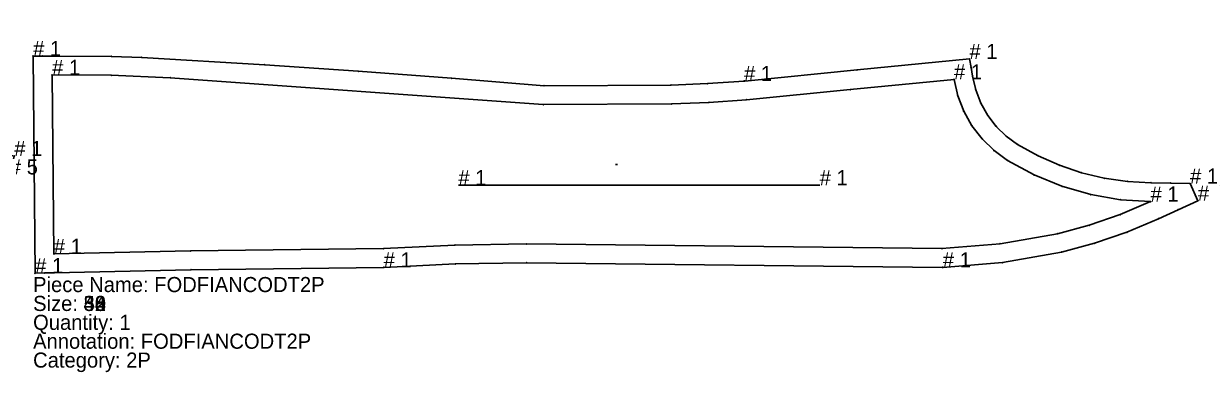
# Model space of a CAD drawing. Extents: x -10 to 11547, y -349 to 304.
# Drawn here: x 9062 to 9690, y -119 to 75 of the extents above; entities that cross this region are included whole.
import ezdxf

# ---------------------------------------------------------------- set-up
doc = ezdxf.new("R2010")
doc.units = 0

# ---------------------------------------------------------------- blocks, each defined once
blk = doc.blocks.new('FODFIANCODAV2P-S_42')
at = {"layer": '1'}
blk.add_lwpolyline([(-396.988, -48.223), (-397.142, -43.164), (-397.295, -38.104), (-399.299, 33.745), (-399.5, 58.392), (-399.504, 63.672), (-399.509, 68.952), (-307.677, 64.021), (-215.845, 59.09), (-215.8449, 59.09), (-145.297, 55.732), (-63.369, 49.389), (-28.631, 45.406), (-5.921, 42.144), (16.741, 38.529), (17.154, 38.462), (47.266, 32.831), (52.641, 31.596), (52.883, 31.536), (104.175, 19.199), (155.468, 6.862), (153.13, -2.861), (145.685, -5.41), (138.24, -7.96), (134.635, -9.175), (131.073, -10.533), (126.863, -12.314), (122.706, -14.235), (120.891, -15.288), (119.183, -16.519), (116.042, -19.325), (115.067, -20.336), (110.581, -27.886), (106.765, -35.805), (102.985, -45.58), (99.925, -55.612), (98.703, -59.951), (97.48, -64.291), (93.038, -63.522), (88.595, -62.754), (21.364, -51.381), (-21.837, -44.898), (-22.028, -44.871), (-40.436, -42.355), (-58.903, -40.23), (-73.956, -38.858), (-89.051, -37.879), (-121.002, -36.674), (-144.817, -36.598), (-263.949, -42.39), (-386.873, -47.791), (-391.93, -48.007)], close=True, dxfattribs=at)
at = {"layer": '14'}
blk.add_lwpolyline([(-387.3, -37.8), (-389.3, 33.9), (-389.5, 58.4), (-302.9, 53.75), (-216.3, 49.1), (-145.942, 45.753), (-75.7, 40.5), (-29.976, 35.497), (15.5, 28.6), (40.1, 24.1), (45.364, 23.014), (50.6, 21.8), (92.8, 11.65), (135, 1.5), (127.412, -1.226), (120, -4.4), (116.274, -6.394), (112.8, -8.8), (110.05, -11.35), (107.3, -13.9), (102.067, -22.642), (97.6, -31.8), (93.538, -42.208), (90.3, -52.9), (22.9, -41.5), (-20.6, -35), (-50.43, -31.064), (-80.4, -28.4), (-112.732, -26.86), (-145.1, -26.6), (-264.4, -32.4)], close=True, dxfattribs=at)
at = {"layer": '2'}
for p in [(-399.509, 68.952), (-399.504, 63.672), (-307.677, 64.021), (-399.5, 58.392), (-389.5, 58.4), (-215.845, 59.09), (-302.9, 53.75), (-145.297, 55.732), (-216.3, 49.1), (-63.369, 49.389), (-28.631, 45.406), (-75.7, 40.5), (17.154, 38.462), (-399.299, 33.745), (-389.3, 33.9), (47.266, 32.831), (52.883, 31.536), (15.5, 28.6), (40.1, 24.1), (50.6, 21.8), (104.175, 19.199), (92.8, 11.65), (155.468, 6.862), (135, 1.5), (120, -4.4), (145.685, -5.41), (153.13, -2.861), (110.05, -11.35), (112.8, -8.8), (131.073, -10.533), (138.24, -7.96), (107.3, -13.9), (119.183, -16.519), (122.706, -14.235), (115.067, -20.336), (-145.1, -26.6), (-80.4, -28.4), (-264.4, -32.4), (-144.817, -36.598), (-121.002, -36.674), (-20.6, -35), (97.6, -31.8), (106.765, -35.805), (-397.295, -38.104), (-397.142, -43.164), (-387.3, -37.8), (-263.949, -42.39), (-89.051, -37.879), (-58.903, -40.23), (22.9, -41.5), (-396.988, -48.223), (-391.93, -48.007), (-386.873, -47.791), (-22.028, -44.871), (21.364, -51.381), (90.3, -52.9), (99.925, -55.612), (88.595, -62.754), (98.703, -59.951), (93.038, -63.522), (97.48, -64.291)]:
    blk.add_point(p, dxfattribs=at)
at = {"layer": '3'}
for p in [(-215.8449, 59.09), (-145.942, 45.753), (-5.921, 42.144), (16.741, 38.529), (-29.976, 35.497), (52.641, 31.596), (45.364, 23.014), (127.412, -1.226), (116.274, -6.394), (126.863, -12.314), (134.635, -9.175), (120.891, -15.288), (102.067, -22.642), (116.042, -19.325), (-112.732, -26.86), (-50.43, -31.064), (110.581, -27.886), (-73.956, -38.858), (-40.436, -42.355), (93.538, -42.208), (-21.837, -44.898), (102.985, -45.58)]:
    blk.add_point(p, dxfattribs=at)
at = {"layer": '4'}
for p in [(-215.8449, 59.09, 10), (16.741, 38.529, 10), (52.641, 31.596, 10), (116.042, -19.325, 10), (-21.837, -44.898, 10)]:
    blk.add_point(p, dxfattribs=at)
at = {"layer": '5'}
blk.add_line((-122.0203, 2.3305), (-121.0203, 2.3305), dxfattribs=at)
at = {"layer": '7'}
blk.add_line((-274.919, 1.92), (-137.205, 1.92), dxfattribs=at)
at = {"layer": '1'}
for s, p in [('# 1', (-399.509, 68.952)), ('# 3', (-215.8449, 59.09)), ('# 1', (16.741, 38.529)), ('# 1', (52.641, 31.596)), ('# 1', (155.468, 6.862)), ('# 5', (153.13, -2.861)), ('# 1', (116.042, -19.325)), ('# 1', (-21.837, -44.898)), ('# 1', (-396.988, -48.223)), ('# 1', (97.48, -64.291)), ('Piece Name: FODFIANCODAV2P', (-399.5086, -74.2909)), ('Size: 42', (-399.5086, -84.2909)), ('Quantity: 1', (-399.5086, -94.2909)), ('Annotation: FODFIANCODAV2P', (-399.5086, -104.2909)), ('Category: 2P', (-399.5086, -114.2909))]:
    blk.add_text(s, height=8, dxfattribs=at).set_placement(p)
at = {"layer": '14'}
for p in [(-389.5, 58.4), (135, 1.5), (-387.3, -37.8), (90.3, -52.9)]:
    blk.add_text('# 1', height=8, dxfattribs=at).set_placement(p)
at = {"layer": '2'}
for s, p in [('# 1', (-399.509, 68.952)), ('# 1', (-389.5, 58.4)), ('# 1', (155.468, 6.862)), ('# 1', (135, 1.5)), ('# 5', (153.13, -2.861)), ('# 1', (-387.3, -37.8)), ('# 1', (-396.988, -48.223)), ('# 1', (90.3, -52.9)), ('# 1', (97.48, -64.291))]:
    blk.add_text(s, height=8, dxfattribs=at).set_placement(p)
at = {"layer": '3'}
for s, p in [('# 3', (-215.8449, 59.09)), ('# 1', (16.741, 38.529)), ('# 1', (52.641, 31.596)), ('# 1', (116.042, -19.325)), ('# 1', (-21.837, -44.898))]:
    blk.add_text(s, height=8, dxfattribs=at).set_placement(p)
at = {"layer": '4'}
for s, p in [('# 3', (-215.8449, 59.09)), ('# 1', (16.741, 38.529)), ('# 1', (52.641, 31.596)), ('# 1', (116.042, -19.325)), ('# 1', (-21.837, -44.898))]:
    blk.add_text(s, height=8, dxfattribs=at).set_placement(p)
at = {"layer": '7'}
for p in [(-274.919, 1.92), (-137.205, 1.92)]:
    blk.add_text('# 1', height=8, dxfattribs=at).set_placement(p)
blk = doc.blocks.new('FODFIANCODT2P-S_38')
at = {"layer": '1'}
blk.add_lwpolyline([(-323.4031, -57.5516), (-324.4951, 57.4674), (-319.4637, 57.4837), (-314.4324, 57.5), (-282.9375, 57.3165), (-266.9259, 56.7875), (-201.6327, 52.8513), (-152.1149, 49.4381), (-102.6168, 45.7432), (-53.5501, 41.7961), (13.7513, 42.0971), (33.1215, 42.8565), (52.4583, 44.2328), (52.815, 44.2612), (112.3963, 50.1057), (171.9776, 55.9501), (172.8069, 51.4266), (173.6361, 46.9031), (175.3143, 39.6023), (178.0041, 32.6118), (181.6532, 26.0684), (186.1878, 20.196), (191.5112, 15.0295), (197.5174, 10.672), (208.3247, 4.6476), (219.6336, -0.3715), (231.3526, -4.3445), (243.4651, -7.2058), (255.7858, -8.9631), (268.2164, -9.6023), (278.5827, -9.8268), (288.9489, -10.0512), (293.0965, -19.1505), (282.622, -23.9249), (272.1476, -28.6993), (255.4734, -35.8129), (238.3308, -41.7076), (220.8067, -46.3535), (189.5274, -51.881), (157.869, -54.4836), (157.5354, -54.4991), (-62.8728, -52.0001), (-100.638, -52.6235), (-138.3636, -54.4943), (-138.6042, -54.4964), (-240.8095, -55.6982), (-313.2492, -57.2969), (-318.3261, -57.4242)], close=True, dxfattribs=at)
at = {"layer": '14'}
blk.add_lwpolyline([(-313.5, -47.3), (-314.4, 47.5), (-283.0864, 47.3176), (-251.8, 46), (-54, 31.8), (14, 32.1), (33.8677, 32.8809), (53.7, 34.3), (108.75, 39.7), (163.8, 45.1), (165.8005, 36.493), (168.9918, 28.2548), (173.3118, 20.5463), (178.7207, 13.5587), (185.058, 7.4033), (192.2, 2.2), (206.2149, -5.4505), (220.9829, -11.5185), (236.3267, -15.9314), (252.062, -18.6361), (268, -19.6), (251.9568, -26.4515), (235.462, -32.1278), (218.6, -36.6), (188.1839, -41.9749), (157.4, -44.5), (-62.9, -42), (-100.8206, -42.6251), (-138.7, -44.5), (-241, -45.7)], close=True, dxfattribs=at)
at = {"layer": '2'}
for p in [(-324.4951, 57.4674), (-319.4637, 57.4837), (-314.4324, 57.5), (-282.9375, 57.3165), (-266.9259, 56.7875), (-201.6327, 52.8513), (171.9776, 55.9501), (172.8069, 51.4266), (-314.4, 47.5), (-251.8, 46), (-152.1149, 49.4381), (-102.6168, 45.7432), (52.815, 44.2612), (112.3963, 50.1057), (163.8, 45.1), (173.6361, 46.9031), (-53.5501, 41.7961), (13.7513, 42.0971), (108.75, 39.7), (-54, 31.8), (14, 32.1), (53.7, 34.3), (181.6532, 26.0684), (197.5174, 10.672), (192.2, 2.2), (231.3526, -4.3445), (268.2164, -9.6023), (278.5827, -9.8268), (288.9489, -10.0512), (268, -19.6), (282.622, -23.9249), (293.0965, -19.1505), (272.1476, -28.6993), (218.6, -36.6), (-62.9, -42), (-313.5, -47.3), (-241, -45.7), (-138.7, -44.5), (157.4, -44.5), (220.8067, -46.3535), (-240.8095, -55.6982), (-138.3636, -54.4943), (-62.8728, -52.0001), (157.5354, -54.4991), (-323.4031, -57.5516), (-318.3261, -57.4242), (-313.2492, -57.2969)]:
    blk.add_point(p, dxfattribs=at)
at = {"layer": '3'}
for p in [(-283.0864, 47.3176), (52.4583, 44.2328), (33.1215, 42.8565), (175.3143, 39.6023), (33.8677, 32.8809), (165.8005, 36.493), (178.0041, 32.6118), (168.9918, 28.2548), (173.3118, 20.5463), (186.1878, 20.196), (178.7207, 13.5587), (191.5112, 15.0295), (185.058, 7.4033), (208.3247, 4.6476), (206.2149, -5.4505), (219.6336, -0.3715), (220.9829, -11.5185), (243.4651, -7.2058), (255.7858, -8.9631), (236.3267, -15.9314), (252.062, -18.6361), (251.9568, -26.4515), (235.462, -32.1278), (255.4734, -35.8129), (-100.8206, -42.6251), (188.1839, -41.9749), (238.3308, -41.7076), (-138.6042, -54.4964), (-100.638, -52.6235), (157.869, -54.4836), (189.5274, -51.881)]:
    blk.add_point(p, dxfattribs=at)
at = {"layer": '4'}
for p in [(52.4583, 44.2328, 10), (-138.6042, -54.4964, 10), (157.869, -54.4836, 10)]:
    blk.add_point(p, dxfattribs=at)
at = {"layer": '5'}
blk.add_line((-15.6993, -0.0005), (-14.6993, -0.0005), dxfattribs=at)
at = {"layer": '7'}
blk.add_line((-99.0069, -10.9265), (92.5778, -10.9265), dxfattribs=at)
at = {"layer": '1'}
for s, p in [('Piece Name: FODFIANCODT2P', (-324.4951, -67.5516)), ('Size: 38', (-324.4951, -77.5516))]:
    blk.add_text(s, height=8, dxfattribs=at).set_placement(p)
blk = doc.blocks.new('FODFIANCODT2P-S_40')
at = {"layer": '1'}
blk.add_lwpolyline([(-323.4031, -57.5516), (-324.4951, 57.4674), (-319.4637, 57.4837), (-314.4324, 57.5), (-282.9375, 57.3165), (-266.9259, 56.7875), (-201.6327, 52.8513), (-152.1149, 49.4381), (-102.6168, 45.7432), (-53.5501, 41.7961), (13.7513, 42.0971), (33.1215, 42.8565), (52.4583, 44.2328), (52.815, 44.2612), (112.3963, 50.1057), (171.9776, 55.9501), (172.8069, 51.4266), (173.6361, 46.9031), (175.3143, 39.6023), (178.0041, 32.6118), (181.6532, 26.0684), (186.1878, 20.196), (191.5112, 15.0295), (197.5174, 10.672), (208.3247, 4.6476), (219.6336, -0.3715), (231.3526, -4.3445), (243.4651, -7.2058), (255.7858, -8.9631), (268.2164, -9.6023), (278.5827, -9.8268), (288.9489, -10.0512), (293.0965, -19.1505), (282.622, -23.9249), (272.1476, -28.6993), (255.4734, -35.8129), (238.3308, -41.7076), (220.8067, -46.3535), (189.5274, -51.881), (157.869, -54.4836), (157.5354, -54.4991), (-62.8728, -52.0001), (-100.638, -52.6235), (-138.3636, -54.4943), (-138.6042, -54.4964), (-240.8095, -55.6982), (-313.2492, -57.2969), (-318.3261, -57.4242)], close=True, dxfattribs=at)
at = {"layer": '14'}
blk.add_lwpolyline([(-313.5, -47.3), (-314.4, 47.5), (-283.0864, 47.3176), (-251.8, 46), (-54, 31.8), (14, 32.1), (33.8677, 32.8809), (53.7, 34.3), (108.75, 39.7), (163.8, 45.1), (165.8005, 36.493), (168.9918, 28.2548), (173.3118, 20.5463), (178.7207, 13.5587), (185.058, 7.4033), (192.2, 2.2), (206.2149, -5.4505), (220.9829, -11.5185), (236.3267, -15.9314), (252.062, -18.6361), (268, -19.6), (251.9568, -26.4515), (235.462, -32.1278), (218.6, -36.6), (188.1839, -41.9749), (157.4, -44.5), (-62.9, -42), (-100.8206, -42.6251), (-138.7, -44.5), (-241, -45.7)], close=True, dxfattribs=at)
at = {"layer": '2'}
for p in [(-324.4951, 57.4674), (-319.4637, 57.4837), (-314.4324, 57.5), (-282.9375, 57.3165), (-266.9259, 56.7875), (-201.6327, 52.8513), (171.9776, 55.9501), (172.8069, 51.4266), (-314.4, 47.5), (-251.8, 46), (-152.1149, 49.4381), (-102.6168, 45.7432), (52.815, 44.2612), (112.3963, 50.1057), (163.8, 45.1), (173.6361, 46.9031), (-53.5501, 41.7961), (13.7513, 42.0971), (108.75, 39.7), (-54, 31.8), (14, 32.1), (53.7, 34.3), (181.6532, 26.0684), (197.5174, 10.672), (192.2, 2.2), (231.3526, -4.3445), (268.2164, -9.6023), (278.5827, -9.8268), (288.9489, -10.0512), (268, -19.6), (282.622, -23.9249), (293.0965, -19.1505), (272.1476, -28.6993), (218.6, -36.6), (-62.9, -42), (-313.5, -47.3), (-241, -45.7), (-138.7, -44.5), (157.4, -44.5), (220.8067, -46.3535), (-240.8095, -55.6982), (-138.3636, -54.4943), (-62.8728, -52.0001), (157.5354, -54.4991), (-323.4031, -57.5516), (-318.3261, -57.4242), (-313.2492, -57.2969)]:
    blk.add_point(p, dxfattribs=at)
at = {"layer": '3'}
for p in [(-283.0864, 47.3176), (52.4583, 44.2328), (33.1215, 42.8565), (175.3143, 39.6023), (33.8677, 32.8809), (165.8005, 36.493), (178.0041, 32.6118), (168.9918, 28.2548), (173.3118, 20.5463), (186.1878, 20.196), (178.7207, 13.5587), (191.5112, 15.0295), (185.058, 7.4033), (208.3247, 4.6476), (206.2149, -5.4505), (219.6336, -0.3715), (220.9829, -11.5185), (243.4651, -7.2058), (255.7858, -8.9631), (236.3267, -15.9314), (252.062, -18.6361), (251.9568, -26.4515), (235.462, -32.1278), (255.4734, -35.8129), (-100.8206, -42.6251), (188.1839, -41.9749), (238.3308, -41.7076), (-138.6042, -54.4964), (-100.638, -52.6235), (157.869, -54.4836), (189.5274, -51.881)]:
    blk.add_point(p, dxfattribs=at)
at = {"layer": '4'}
for p in [(52.4583, 44.2328, 10), (-138.6042, -54.4964, 10), (157.869, -54.4836, 10)]:
    blk.add_point(p, dxfattribs=at)
at = {"layer": '5'}
blk.add_line((-15.6993, -0.0005), (-14.6993, -0.0005), dxfattribs=at)
at = {"layer": '7'}
blk.add_line((-99.0069, -10.9265), (92.5778, -10.9265), dxfattribs=at)
at = {"layer": '1'}
for s, p in [('Piece Name: FODFIANCODT2P', (-324.4951, -67.5516)), ('Size: 40', (-324.4951, -77.5516))]:
    blk.add_text(s, height=8, dxfattribs=at).set_placement(p)
blk = doc.blocks.new('FODFIANCODT2P-S_42')
at = {"layer": '1'}
blk.add_lwpolyline([(-323.403, -57.552), (-324.495, 57.467), (-319.464, 57.484), (-314.432, 57.5), (-282.938, 57.316), (-266.926, 56.788), (-201.633, 52.851), (-152.115, 49.438), (-102.617, 45.743), (-53.55, 41.796), (13.751, 42.097), (33.122, 42.856), (52.458, 44.233), (52.815, 44.261), (112.396, 50.106), (171.978, 55.95), (172.807, 51.427), (173.636, 46.903), (175.314, 39.602), (178.004, 32.612), (181.653, 26.068), (186.188, 20.196), (191.511, 15.03), (197.517, 10.672), (208.325, 4.648), (219.634, -0.372), (231.353, -4.344), (243.465, -7.206), (255.786, -8.963), (268.216, -9.602), (278.583, -9.827), (288.949, -10.051), (293.096, -19.151), (282.622, -23.925), (272.148, -28.699), (255.473, -35.813), (238.331, -41.708), (220.807, -46.353), (189.527, -51.881), (157.869, -54.484), (157.535, -54.499), (-62.873, -52), (-100.638, -52.624), (-138.364, -54.494), (-138.604, -54.496), (-240.81, -55.698), (-313.249, -57.297), (-318.326, -57.424)], close=True, dxfattribs=at)
at = {"layer": '14'}
blk.add_lwpolyline([(-313.5, -47.3), (-314.4, 47.5), (-283.086, 47.318), (-251.8, 46), (-54, 31.8), (14, 32.1), (33.868, 32.881), (53.7, 34.3), (108.75, 39.7), (163.8, 45.1), (165.8, 36.493), (168.992, 28.255), (173.312, 20.546), (178.721, 13.559), (185.058, 7.403), (192.2, 2.2), (206.215, -5.451), (220.983, -11.519), (236.327, -15.931), (252.062, -18.636), (268, -19.6), (251.957, -26.451), (235.462, -32.128), (218.6, -36.6), (188.184, -41.975), (157.4, -44.5), (-62.9, -42), (-100.821, -42.625), (-138.7, -44.5), (-241, -45.7)], close=True, dxfattribs=at)
at = {"layer": '2'}
for p in [(-324.495, 57.467), (-319.464, 57.484), (-314.432, 57.5), (-282.938, 57.316), (-266.926, 56.788), (-201.633, 52.851), (171.978, 55.95), (172.807, 51.427), (-314.4, 47.5), (-251.8, 46), (-152.115, 49.438), (-102.617, 45.743), (52.815, 44.261), (112.396, 50.106), (163.8, 45.1), (173.636, 46.903), (-53.55, 41.796), (13.751, 42.097), (108.75, 39.7), (-54, 31.8), (14, 32.1), (53.7, 34.3), (181.653, 26.068), (197.517, 10.672), (192.2, 2.2), (231.353, -4.344), (268.216, -9.602), (278.583, -9.827), (288.949, -10.051), (268, -19.6), (282.622, -23.925), (293.096, -19.151), (272.148, -28.699), (218.6, -36.6), (-62.9, -42), (-313.5, -47.3), (-241, -45.7), (-138.7, -44.5), (157.4, -44.5), (220.807, -46.353), (-240.81, -55.698), (-138.364, -54.494), (-62.873, -52), (157.535, -54.499), (-323.403, -57.552), (-318.326, -57.424), (-313.249, -57.297)]:
    blk.add_point(p, dxfattribs=at)
at = {"layer": '3'}
for p in [(-283.086, 47.318), (52.458, 44.233), (33.122, 42.856), (175.314, 39.602), (33.868, 32.881), (165.8, 36.493), (178.004, 32.612), (168.992, 28.255), (173.312, 20.546), (186.188, 20.196), (178.721, 13.559), (191.511, 15.03), (185.058, 7.403), (208.325, 4.648), (206.215, -5.451), (219.634, -0.372), (220.983, -11.519), (243.465, -7.206), (255.786, -8.963), (236.327, -15.931), (252.062, -18.636), (251.957, -26.451), (235.462, -32.128), (255.473, -35.813), (-100.821, -42.625), (188.184, -41.975), (238.331, -41.708), (-138.604, -54.496), (-100.638, -52.624), (157.869, -54.484), (189.527, -51.881)]:
    blk.add_point(p, dxfattribs=at)
at = {"layer": '4'}
for p in [(52.458, 44.233, 10), (-138.604, -54.496, 10), (157.869, -54.484, 10)]:
    blk.add_point(p, dxfattribs=at)
at = {"layer": '5'}
blk.add_line((-15.6993, -0.0005), (-14.6993, -0.0005), dxfattribs=at)
at = {"layer": '7'}
blk.add_line((-99.007, -10.927), (92.578, -10.927), dxfattribs=at)
at = {"layer": '1'}
for s, p in [('# 1', (-324.495, 57.467)), ('# 1', (171.978, 55.95)), ('# 1', (52.458, 44.233)), ('# 1', (288.949, -10.051)), ('# 1', (293.096, -19.151)), ('# 1', (-323.403, -57.552)), ('# 1', (-138.604, -54.496)), ('# 1', (157.869, -54.484)), ('Piece Name: FODFIANCODT2P', (-324.4951, -67.5516)), ('Size: 42', (-324.4951, -77.5516)), ('Quantity: 1', (-324.4951, -87.5516)), ('Annotation: FODFIANCODT2P', (-324.4951, -97.5516)), ('Category: 2P', (-324.4951, -107.5516))]:
    blk.add_text(s, height=8, dxfattribs=at).set_placement(p)
at = {"layer": '14'}
for p in [(-314.4, 47.5), (163.8, 45.1), (268, -19.6), (-313.5, -47.3)]:
    blk.add_text('# 1', height=8, dxfattribs=at).set_placement(p)
at = {"layer": '2'}
for p in [(-324.495, 57.467), (171.978, 55.95), (-314.4, 47.5), (163.8, 45.1), (288.949, -10.051), (268, -19.6), (293.096, -19.151), (-313.5, -47.3), (-323.403, -57.552)]:
    blk.add_text('# 1', height=8, dxfattribs=at).set_placement(p)
at = {"layer": '3'}
for p in [(52.458, 44.233), (-138.604, -54.496), (157.869, -54.484)]:
    blk.add_text('# 1', height=8, dxfattribs=at).set_placement(p)
at = {"layer": '4'}
for p in [(52.458, 44.233), (-138.604, -54.496), (157.869, -54.484)]:
    blk.add_text('# 1', height=8, dxfattribs=at).set_placement(p)
at = {"layer": '7'}
for p in [(-99.007, -10.927), (92.578, -10.927)]:
    blk.add_text('# 1', height=8, dxfattribs=at).set_placement(p)
blk = doc.blocks.new('FODFIANCODT2P-S_44')
at = {"layer": '1'}
blk.add_lwpolyline([(-323.4031, -57.5516), (-324.4951, 57.4674), (-319.4637, 57.4837), (-314.4324, 57.5), (-282.9375, 57.3165), (-266.9259, 56.7875), (-201.6327, 52.8513), (-152.1149, 49.4381), (-102.6168, 45.7432), (-53.5501, 41.7961), (13.7513, 42.0971), (33.1215, 42.8565), (52.4583, 44.2328), (52.815, 44.2612), (112.3963, 50.1057), (171.9776, 55.9501), (172.8069, 51.4266), (173.6361, 46.9031), (175.3143, 39.6023), (178.0041, 32.6118), (181.6532, 26.0684), (186.1878, 20.196), (191.5112, 15.0295), (197.5174, 10.672), (208.3247, 4.6476), (219.6336, -0.3715), (231.3526, -4.3445), (243.4651, -7.2058), (255.7858, -8.9631), (268.2164, -9.6023), (278.5827, -9.8268), (288.9489, -10.0512), (293.0965, -19.1505), (282.622, -23.9249), (272.1476, -28.6993), (255.4734, -35.8129), (238.3308, -41.7076), (220.8067, -46.3535), (189.5274, -51.881), (157.869, -54.4836), (157.5354, -54.4991), (-62.8728, -52.0001), (-100.638, -52.6235), (-138.3636, -54.4943), (-138.6042, -54.4964), (-240.8095, -55.6982), (-313.2492, -57.2969), (-318.3261, -57.4242)], close=True, dxfattribs=at)
at = {"layer": '14'}
blk.add_lwpolyline([(-313.5, -47.3), (-314.4, 47.5), (-283.0864, 47.3176), (-251.8, 46), (-54, 31.8), (14, 32.1), (33.8677, 32.8809), (53.7, 34.3), (108.75, 39.7), (163.8, 45.1), (165.8005, 36.493), (168.9918, 28.2548), (173.3118, 20.5463), (178.7207, 13.5587), (185.058, 7.4033), (192.2, 2.2), (206.2149, -5.4505), (220.9829, -11.5185), (236.3267, -15.9314), (252.062, -18.6361), (268, -19.6), (251.9568, -26.4515), (235.462, -32.1278), (218.6, -36.6), (188.1839, -41.9749), (157.4, -44.5), (-62.9, -42), (-100.8206, -42.6251), (-138.7, -44.5), (-241, -45.7)], close=True, dxfattribs=at)
at = {"layer": '2'}
for p in [(-324.4951, 57.4674), (-319.4637, 57.4837), (-314.4324, 57.5), (-282.9375, 57.3165), (-266.9259, 56.7875), (-201.6327, 52.8513), (171.9776, 55.9501), (172.8069, 51.4266), (-314.4, 47.5), (-251.8, 46), (-152.1149, 49.4381), (-102.6168, 45.7432), (52.815, 44.2612), (112.3963, 50.1057), (163.8, 45.1), (173.6361, 46.9031), (-53.5501, 41.7961), (13.7513, 42.0971), (108.75, 39.7), (-54, 31.8), (14, 32.1), (53.7, 34.3), (181.6532, 26.0684), (197.5174, 10.672), (192.2, 2.2), (231.3526, -4.3445), (268.2164, -9.6023), (278.5827, -9.8268), (288.9489, -10.0512), (268, -19.6), (282.622, -23.9249), (293.0965, -19.1505), (272.1476, -28.6993), (218.6, -36.6), (-62.9, -42), (-313.5, -47.3), (-241, -45.7), (-138.7, -44.5), (157.4, -44.5), (220.8067, -46.3535), (-240.8095, -55.6982), (-138.3636, -54.4943), (-62.8728, -52.0001), (157.5354, -54.4991), (-323.4031, -57.5516), (-318.3261, -57.4242), (-313.2492, -57.2969)]:
    blk.add_point(p, dxfattribs=at)
at = {"layer": '3'}
for p in [(-283.0864, 47.3176), (52.4583, 44.2328), (33.1215, 42.8565), (175.3143, 39.6023), (33.8677, 32.8809), (165.8005, 36.493), (178.0041, 32.6118), (168.9918, 28.2548), (173.3118, 20.5463), (186.1878, 20.196), (178.7207, 13.5587), (191.5112, 15.0295), (185.058, 7.4033), (208.3247, 4.6476), (206.2149, -5.4505), (219.6336, -0.3715), (220.9829, -11.5185), (243.4651, -7.2058), (255.7858, -8.9631), (236.3267, -15.9314), (252.062, -18.6361), (251.9568, -26.4515), (235.462, -32.1278), (255.4734, -35.8129), (-100.8206, -42.6251), (188.1839, -41.9749), (238.3308, -41.7076), (-138.6042, -54.4964), (-100.638, -52.6235), (157.869, -54.4836), (189.5274, -51.881)]:
    blk.add_point(p, dxfattribs=at)
at = {"layer": '4'}
for p in [(52.4583, 44.2328, 10), (-138.6042, -54.4964, 10), (157.869, -54.4836, 10)]:
    blk.add_point(p, dxfattribs=at)
at = {"layer": '5'}
blk.add_line((-15.6993, -0.0005), (-14.6993, -0.0005), dxfattribs=at)
at = {"layer": '7'}
blk.add_line((-99.0069, -10.9265), (92.5778, -10.9265), dxfattribs=at)
at = {"layer": '1'}
for s, p in [('Piece Name: FODFIANCODT2P', (-324.4951, -67.5516)), ('Size: 44', (-324.4951, -77.5516))]:
    blk.add_text(s, height=8, dxfattribs=at).set_placement(p)
blk = doc.blocks.new('FODFIANCODT2P-S_46')
at = {"layer": '1'}
blk.add_lwpolyline([(-323.4031, -57.5516), (-324.4951, 57.4674), (-319.4637, 57.4837), (-314.4324, 57.5), (-282.9375, 57.3165), (-266.9259, 56.7875), (-201.6327, 52.8513), (-152.1149, 49.4381), (-102.6168, 45.7432), (-53.5501, 41.7961), (13.7513, 42.0971), (33.1215, 42.8565), (52.4583, 44.2328), (52.815, 44.2612), (112.3963, 50.1057), (171.9776, 55.9501), (172.8069, 51.4266), (173.6361, 46.9031), (175.3143, 39.6023), (178.0041, 32.6118), (181.6532, 26.0684), (186.1878, 20.196), (191.5112, 15.0295), (197.5174, 10.672), (208.3247, 4.6476), (219.6336, -0.3715), (231.3526, -4.3445), (243.4651, -7.2058), (255.7858, -8.9631), (268.2164, -9.6023), (278.5827, -9.8268), (288.9489, -10.0512), (293.0965, -19.1505), (282.622, -23.9249), (272.1476, -28.6993), (255.4734, -35.8129), (238.3308, -41.7076), (220.8067, -46.3535), (189.5274, -51.881), (157.869, -54.4836), (157.5354, -54.4991), (-62.8728, -52.0001), (-100.638, -52.6235), (-138.3636, -54.4943), (-138.6042, -54.4964), (-240.8095, -55.6982), (-313.2492, -57.2969), (-318.3261, -57.4242)], close=True, dxfattribs=at)
at = {"layer": '14'}
blk.add_lwpolyline([(-313.5, -47.3), (-314.4, 47.5), (-283.0864, 47.3176), (-251.8, 46), (-54, 31.8), (14, 32.1), (33.8677, 32.8809), (53.7, 34.3), (108.75, 39.7), (163.8, 45.1), (165.8005, 36.493), (168.9918, 28.2548), (173.3118, 20.5463), (178.7207, 13.5587), (185.058, 7.4033), (192.2, 2.2), (206.2149, -5.4505), (220.9829, -11.5185), (236.3267, -15.9314), (252.062, -18.6361), (268, -19.6), (251.9568, -26.4515), (235.462, -32.1278), (218.6, -36.6), (188.1839, -41.9749), (157.4, -44.5), (-62.9, -42), (-100.8206, -42.6251), (-138.7, -44.5), (-241, -45.7)], close=True, dxfattribs=at)
at = {"layer": '2'}
for p in [(-324.4951, 57.4674), (-319.4637, 57.4837), (-314.4324, 57.5), (-282.9375, 57.3165), (-266.9259, 56.7875), (-201.6327, 52.8513), (171.9776, 55.9501), (172.8069, 51.4266), (-314.4, 47.5), (-251.8, 46), (-152.1149, 49.4381), (-102.6168, 45.7432), (52.815, 44.2612), (112.3963, 50.1057), (163.8, 45.1), (173.6361, 46.9031), (-53.5501, 41.7961), (13.7513, 42.0971), (108.75, 39.7), (-54, 31.8), (14, 32.1), (53.7, 34.3), (181.6532, 26.0684), (197.5174, 10.672), (192.2, 2.2), (231.3526, -4.3445), (268.2164, -9.6023), (278.5827, -9.8268), (288.9489, -10.0512), (268, -19.6), (282.622, -23.9249), (293.0965, -19.1505), (272.1476, -28.6993), (218.6, -36.6), (-62.9, -42), (-313.5, -47.3), (-241, -45.7), (-138.7, -44.5), (157.4, -44.5), (220.8067, -46.3535), (-240.8095, -55.6982), (-138.3636, -54.4943), (-62.8728, -52.0001), (157.5354, -54.4991), (-323.4031, -57.5516), (-318.3261, -57.4242), (-313.2492, -57.2969)]:
    blk.add_point(p, dxfattribs=at)
at = {"layer": '3'}
for p in [(-283.0864, 47.3176), (52.4583, 44.2328), (33.1215, 42.8565), (175.3143, 39.6023), (33.8677, 32.8809), (165.8005, 36.493), (178.0041, 32.6118), (168.9918, 28.2548), (173.3118, 20.5463), (186.1878, 20.196), (178.7207, 13.5587), (191.5112, 15.0295), (185.058, 7.4033), (208.3247, 4.6476), (206.2149, -5.4505), (219.6336, -0.3715), (220.9829, -11.5185), (243.4651, -7.2058), (255.7858, -8.9631), (236.3267, -15.9314), (252.062, -18.6361), (251.9568, -26.4515), (235.462, -32.1278), (255.4734, -35.8129), (-100.8206, -42.6251), (188.1839, -41.9749), (238.3308, -41.7076), (-138.6042, -54.4964), (-100.638, -52.6235), (157.869, -54.4836), (189.5274, -51.881)]:
    blk.add_point(p, dxfattribs=at)
at = {"layer": '4'}
for p in [(52.4583, 44.2328, 10), (-138.6042, -54.4964, 10), (157.869, -54.4836, 10)]:
    blk.add_point(p, dxfattribs=at)
at = {"layer": '5'}
blk.add_line((-15.6993, -0.0005), (-14.6993, -0.0005), dxfattribs=at)
at = {"layer": '7'}
blk.add_line((-99.0069, -10.9265), (92.5778, -10.9265), dxfattribs=at)
at = {"layer": '1'}
for s, p in [('Piece Name: FODFIANCODT2P', (-324.4951, -67.5516)), ('Size: 46', (-324.4951, -77.5516))]:
    blk.add_text(s, height=8, dxfattribs=at).set_placement(p)
blk = doc.blocks.new('FODFIANCODT2P-S_48')
at = {"layer": '1'}
blk.add_lwpolyline([(-323.4031, -57.5516), (-324.4951, 57.4674), (-319.4637, 57.4837), (-314.4324, 57.5), (-282.9375, 57.3165), (-266.9259, 56.7875), (-201.6327, 52.8513), (-152.1149, 49.4381), (-102.6168, 45.7432), (-53.5501, 41.7961), (13.7513, 42.0971), (33.1215, 42.8565), (52.4583, 44.2328), (52.815, 44.2612), (112.3963, 50.1057), (171.9776, 55.9501), (172.8069, 51.4266), (173.6361, 46.9031), (175.3143, 39.6023), (178.0041, 32.6118), (181.6532, 26.0684), (186.1878, 20.196), (191.5112, 15.0295), (197.5174, 10.672), (208.3247, 4.6476), (219.6336, -0.3715), (231.3526, -4.3445), (243.4651, -7.2058), (255.7858, -8.9631), (268.2164, -9.6023), (278.5827, -9.8268), (288.9489, -10.0512), (293.0965, -19.1505), (282.622, -23.9249), (272.1476, -28.6993), (255.4734, -35.8129), (238.3308, -41.7076), (220.8067, -46.3535), (189.5274, -51.881), (157.869, -54.4836), (157.5354, -54.4991), (-62.8728, -52.0001), (-100.638, -52.6235), (-138.3636, -54.4943), (-138.6042, -54.4964), (-240.8095, -55.6982), (-313.2492, -57.2969), (-318.3261, -57.4242)], close=True, dxfattribs=at)
at = {"layer": '14'}
blk.add_lwpolyline([(-313.5, -47.3), (-314.4, 47.5), (-283.0864, 47.3176), (-251.8, 46), (-54, 31.8), (14, 32.1), (33.8677, 32.8809), (53.7, 34.3), (108.75, 39.7), (163.8, 45.1), (165.8005, 36.493), (168.9918, 28.2548), (173.3118, 20.5463), (178.7207, 13.5587), (185.058, 7.4033), (192.2, 2.2), (206.2149, -5.4505), (220.9829, -11.5185), (236.3267, -15.9314), (252.062, -18.6361), (268, -19.6), (251.9568, -26.4515), (235.462, -32.1278), (218.6, -36.6), (188.1839, -41.9749), (157.4, -44.5), (-62.9, -42), (-100.8206, -42.6251), (-138.7, -44.5), (-241, -45.7)], close=True, dxfattribs=at)
at = {"layer": '2'}
for p in [(-324.4951, 57.4674), (-319.4637, 57.4837), (-314.4324, 57.5), (-282.9375, 57.3165), (-266.9259, 56.7875), (-201.6327, 52.8513), (171.9776, 55.9501), (172.8069, 51.4266), (-314.4, 47.5), (-251.8, 46), (-152.1149, 49.4381), (-102.6168, 45.7432), (52.815, 44.2612), (112.3963, 50.1057), (163.8, 45.1), (173.6361, 46.9031), (-53.5501, 41.7961), (13.7513, 42.0971), (108.75, 39.7), (-54, 31.8), (14, 32.1), (53.7, 34.3), (181.6532, 26.0684), (197.5174, 10.672), (192.2, 2.2), (231.3526, -4.3445), (268.2164, -9.6023), (278.5827, -9.8268), (288.9489, -10.0512), (268, -19.6), (282.622, -23.9249), (293.0965, -19.1505), (272.1476, -28.6993), (218.6, -36.6), (-62.9, -42), (-313.5, -47.3), (-241, -45.7), (-138.7, -44.5), (157.4, -44.5), (220.8067, -46.3535), (-240.8095, -55.6982), (-138.3636, -54.4943), (-62.8728, -52.0001), (157.5354, -54.4991), (-323.4031, -57.5516), (-318.3261, -57.4242), (-313.2492, -57.2969)]:
    blk.add_point(p, dxfattribs=at)
at = {"layer": '3'}
for p in [(-283.0864, 47.3176), (52.4583, 44.2328), (33.1215, 42.8565), (175.3143, 39.6023), (33.8677, 32.8809), (165.8005, 36.493), (178.0041, 32.6118), (168.9918, 28.2548), (173.3118, 20.5463), (186.1878, 20.196), (178.7207, 13.5587), (191.5112, 15.0295), (185.058, 7.4033), (208.3247, 4.6476), (206.2149, -5.4505), (219.6336, -0.3715), (220.9829, -11.5185), (243.4651, -7.2058), (255.7858, -8.9631), (236.3267, -15.9314), (252.062, -18.6361), (251.9568, -26.4515), (235.462, -32.1278), (255.4734, -35.8129), (-100.8206, -42.6251), (188.1839, -41.9749), (238.3308, -41.7076), (-138.6042, -54.4964), (-100.638, -52.6235), (157.869, -54.4836), (189.5274, -51.881)]:
    blk.add_point(p, dxfattribs=at)
at = {"layer": '4'}
for p in [(52.4583, 44.2328, 10), (-138.6042, -54.4964, 10), (157.869, -54.4836, 10)]:
    blk.add_point(p, dxfattribs=at)
at = {"layer": '5'}
blk.add_line((-15.6993, -0.0005), (-14.6993, -0.0005), dxfattribs=at)
at = {"layer": '7'}
blk.add_line((-99.0069, -10.9265), (92.5778, -10.9265), dxfattribs=at)
at = {"layer": '1'}
for s, p in [('Piece Name: FODFIANCODT2P', (-324.4951, -67.5516)), ('Size: 48', (-324.4951, -77.5516))]:
    blk.add_text(s, height=8, dxfattribs=at).set_placement(p)
blk = doc.blocks.new('FODFIANCODT2P-S_50')
at = {"layer": '1'}
blk.add_lwpolyline([(-323.4031, -57.5516), (-324.4951, 57.4674), (-319.4637, 57.4837), (-314.4324, 57.5), (-282.9375, 57.3165), (-266.9259, 56.7875), (-201.6327, 52.8513), (-152.1149, 49.4381), (-102.6168, 45.7432), (-53.5501, 41.7961), (13.7513, 42.0971), (33.1215, 42.8565), (52.4583, 44.2328), (52.815, 44.2612), (112.3963, 50.1057), (171.9776, 55.9501), (172.8069, 51.4266), (173.6361, 46.9031), (175.3143, 39.6023), (178.0041, 32.6118), (181.6532, 26.0684), (186.1878, 20.196), (191.5112, 15.0295), (197.5174, 10.672), (208.3247, 4.6476), (219.6336, -0.3715), (231.3526, -4.3445), (243.4651, -7.2058), (255.7858, -8.9631), (268.2164, -9.6023), (278.5827, -9.8268), (288.9489, -10.0512), (293.0965, -19.1505), (282.622, -23.9249), (272.1476, -28.6993), (255.4734, -35.8129), (238.3308, -41.7076), (220.8067, -46.3535), (189.5274, -51.881), (157.869, -54.4836), (157.5354, -54.4991), (-62.8728, -52.0001), (-100.638, -52.6235), (-138.3636, -54.4943), (-138.6042, -54.4964), (-240.8095, -55.6982), (-313.2492, -57.2969), (-318.3261, -57.4242)], close=True, dxfattribs=at)
at = {"layer": '14'}
blk.add_lwpolyline([(-313.5, -47.3), (-314.4, 47.5), (-283.0864, 47.3176), (-251.8, 46), (-54, 31.8), (14, 32.1), (33.8677, 32.8809), (53.7, 34.3), (108.75, 39.7), (163.8, 45.1), (165.8005, 36.493), (168.9918, 28.2548), (173.3118, 20.5463), (178.7207, 13.5587), (185.058, 7.4033), (192.2, 2.2), (206.2149, -5.4505), (220.9829, -11.5185), (236.3267, -15.9314), (252.062, -18.6361), (268, -19.6), (251.9568, -26.4515), (235.462, -32.1278), (218.6, -36.6), (188.1839, -41.9749), (157.4, -44.5), (-62.9, -42), (-100.8206, -42.6251), (-138.7, -44.5), (-241, -45.7)], close=True, dxfattribs=at)
at = {"layer": '2'}
for p in [(-324.4951, 57.4674), (-319.4637, 57.4837), (-314.4324, 57.5), (-282.9375, 57.3165), (-266.9259, 56.7875), (-201.6327, 52.8513), (171.9776, 55.9501), (172.8069, 51.4266), (-314.4, 47.5), (-251.8, 46), (-152.1149, 49.4381), (-102.6168, 45.7432), (52.815, 44.2612), (112.3963, 50.1057), (163.8, 45.1), (173.6361, 46.9031), (-53.5501, 41.7961), (13.7513, 42.0971), (108.75, 39.7), (-54, 31.8), (14, 32.1), (53.7, 34.3), (181.6532, 26.0684), (197.5174, 10.672), (192.2, 2.2), (231.3526, -4.3445), (268.2164, -9.6023), (278.5827, -9.8268), (288.9489, -10.0512), (268, -19.6), (282.622, -23.9249), (293.0965, -19.1505), (272.1476, -28.6993), (218.6, -36.6), (-62.9, -42), (-313.5, -47.3), (-241, -45.7), (-138.7, -44.5), (157.4, -44.5), (220.8067, -46.3535), (-240.8095, -55.6982), (-138.3636, -54.4943), (-62.8728, -52.0001), (157.5354, -54.4991), (-323.4031, -57.5516), (-318.3261, -57.4242), (-313.2492, -57.2969)]:
    blk.add_point(p, dxfattribs=at)
at = {"layer": '3'}
for p in [(-283.0864, 47.3176), (52.4583, 44.2328), (33.1215, 42.8565), (175.3143, 39.6023), (33.8677, 32.8809), (165.8005, 36.493), (178.0041, 32.6118), (168.9918, 28.2548), (173.3118, 20.5463), (186.1878, 20.196), (178.7207, 13.5587), (191.5112, 15.0295), (185.058, 7.4033), (208.3247, 4.6476), (206.2149, -5.4505), (219.6336, -0.3715), (220.9829, -11.5185), (243.4651, -7.2058), (255.7858, -8.9631), (236.3267, -15.9314), (252.062, -18.6361), (251.9568, -26.4515), (235.462, -32.1278), (255.4734, -35.8129), (-100.8206, -42.6251), (188.1839, -41.9749), (238.3308, -41.7076), (-138.6042, -54.4964), (-100.638, -52.6235), (157.869, -54.4836), (189.5274, -51.881)]:
    blk.add_point(p, dxfattribs=at)
at = {"layer": '4'}
for p in [(52.4583, 44.2328, 10), (-138.6042, -54.4964, 10), (157.869, -54.4836, 10)]:
    blk.add_point(p, dxfattribs=at)
at = {"layer": '5'}
blk.add_line((-15.6993, -0.0005), (-14.6993, -0.0005), dxfattribs=at)
at = {"layer": '7'}
blk.add_line((-99.0069, -10.9265), (92.5778, -10.9265), dxfattribs=at)
at = {"layer": '1'}
for s, p in [('Piece Name: FODFIANCODT2P', (-324.4951, -67.5516)), ('Size: 50', (-324.4951, -77.5516))]:
    blk.add_text(s, height=8, dxfattribs=at).set_placement(p)
blk = doc.blocks.new('FODFIANCODT2P-S_52')
at = {"layer": '1'}
blk.add_lwpolyline([(-323.4031, -57.5516), (-324.4951, 57.4674), (-319.4637, 57.4837), (-314.4324, 57.5), (-282.9375, 57.3165), (-266.9259, 56.7875), (-201.6327, 52.8513), (-152.1149, 49.4381), (-102.6168, 45.7432), (-53.5501, 41.7961), (13.7513, 42.0971), (33.1215, 42.8565), (52.4583, 44.2328), (52.815, 44.2612), (112.3963, 50.1057), (171.9776, 55.9501), (172.8069, 51.4266), (173.6361, 46.9031), (175.3143, 39.6023), (178.0041, 32.6118), (181.6532, 26.0684), (186.1878, 20.196), (191.5112, 15.0295), (197.5174, 10.672), (208.3247, 4.6476), (219.6336, -0.3715), (231.3526, -4.3445), (243.4651, -7.2058), (255.7858, -8.9631), (268.2164, -9.6023), (278.5827, -9.8268), (288.9489, -10.0512), (293.0965, -19.1505), (282.622, -23.9249), (272.1476, -28.6993), (255.4734, -35.8129), (238.3308, -41.7076), (220.8067, -46.3535), (189.5274, -51.881), (157.869, -54.4836), (157.5354, -54.4991), (-62.8728, -52.0001), (-100.638, -52.6235), (-138.3636, -54.4943), (-138.6042, -54.4964), (-240.8095, -55.6982), (-313.2492, -57.2969), (-318.3261, -57.4242)], close=True, dxfattribs=at)
at = {"layer": '14'}
blk.add_lwpolyline([(-313.5, -47.3), (-314.4, 47.5), (-283.0864, 47.3176), (-251.8, 46), (-54, 31.8), (14, 32.1), (33.8677, 32.8809), (53.7, 34.3), (108.75, 39.7), (163.8, 45.1), (165.8005, 36.493), (168.9918, 28.2548), (173.3118, 20.5463), (178.7207, 13.5587), (185.058, 7.4033), (192.2, 2.2), (206.2149, -5.4505), (220.9829, -11.5185), (236.3267, -15.9314), (252.062, -18.6361), (268, -19.6), (251.9568, -26.4515), (235.462, -32.1278), (218.6, -36.6), (188.1839, -41.9749), (157.4, -44.5), (-62.9, -42), (-100.8206, -42.6251), (-138.7, -44.5), (-241, -45.7)], close=True, dxfattribs=at)
at = {"layer": '2'}
for p in [(-324.4951, 57.4674), (-319.4637, 57.4837), (-314.4324, 57.5), (-282.9375, 57.3165), (-266.9259, 56.7875), (-201.6327, 52.8513), (171.9776, 55.9501), (172.8069, 51.4266), (-314.4, 47.5), (-251.8, 46), (-152.1149, 49.4381), (-102.6168, 45.7432), (52.815, 44.2612), (112.3963, 50.1057), (163.8, 45.1), (173.6361, 46.9031), (-53.5501, 41.7961), (13.7513, 42.0971), (108.75, 39.7), (-54, 31.8), (14, 32.1), (53.7, 34.3), (181.6532, 26.0684), (197.5174, 10.672), (192.2, 2.2), (231.3526, -4.3445), (268.2164, -9.6023), (278.5827, -9.8268), (288.9489, -10.0512), (268, -19.6), (282.622, -23.9249), (293.0965, -19.1505), (272.1476, -28.6993), (218.6, -36.6), (-62.9, -42), (-313.5, -47.3), (-241, -45.7), (-138.7, -44.5), (157.4, -44.5), (220.8067, -46.3535), (-240.8095, -55.6982), (-138.3636, -54.4943), (-62.8728, -52.0001), (157.5354, -54.4991), (-323.4031, -57.5516), (-318.3261, -57.4242), (-313.2492, -57.2969)]:
    blk.add_point(p, dxfattribs=at)
at = {"layer": '3'}
for p in [(-283.0864, 47.3176), (52.4583, 44.2328), (33.1215, 42.8565), (175.3143, 39.6023), (33.8677, 32.8809), (165.8005, 36.493), (178.0041, 32.6118), (168.9918, 28.2548), (173.3118, 20.5463), (186.1878, 20.196), (178.7207, 13.5587), (191.5112, 15.0295), (185.058, 7.4033), (208.3247, 4.6476), (206.2149, -5.4505), (219.6336, -0.3715), (220.9829, -11.5185), (243.4651, -7.2058), (255.7858, -8.9631), (236.3267, -15.9314), (252.062, -18.6361), (251.9568, -26.4515), (235.462, -32.1278), (255.4734, -35.8129), (-100.8206, -42.6251), (188.1839, -41.9749), (238.3308, -41.7076), (-138.6042, -54.4964), (-100.638, -52.6235), (157.869, -54.4836), (189.5274, -51.881)]:
    blk.add_point(p, dxfattribs=at)
at = {"layer": '4'}
for p in [(52.4583, 44.2328, 10), (-138.6042, -54.4964, 10), (157.869, -54.4836, 10)]:
    blk.add_point(p, dxfattribs=at)
at = {"layer": '5'}
blk.add_line((-15.6993, -0.0005), (-14.6993, -0.0005), dxfattribs=at)
at = {"layer": '7'}
blk.add_line((-99.0069, -10.9265), (92.5778, -10.9265), dxfattribs=at)
at = {"layer": '1'}
for s, p in [('Piece Name: FODFIANCODT2P', (-324.4951, -67.5516)), ('Size: 52', (-324.4951, -77.5516))]:
    blk.add_text(s, height=8, dxfattribs=at).set_placement(p)
blk = doc.blocks.new('FODFIANCODT2P-S_54')
at = {"layer": '1'}
blk.add_lwpolyline([(-323.4031, -57.5516), (-324.4951, 57.4674), (-319.4637, 57.4837), (-314.4324, 57.5), (-282.9375, 57.3165), (-266.9259, 56.7875), (-201.6327, 52.8513), (-152.1149, 49.4381), (-102.6168, 45.7432), (-53.5501, 41.7961), (13.7513, 42.0971), (33.1215, 42.8565), (52.4583, 44.2328), (52.815, 44.2612), (112.3963, 50.1057), (171.9776, 55.9501), (172.8069, 51.4266), (173.6361, 46.9031), (175.3143, 39.6023), (178.0041, 32.6118), (181.6532, 26.0684), (186.1878, 20.196), (191.5112, 15.0295), (197.5174, 10.672), (208.3247, 4.6476), (219.6336, -0.3715), (231.3526, -4.3445), (243.4651, -7.2058), (255.7858, -8.9631), (268.2164, -9.6023), (278.5827, -9.8268), (288.9489, -10.0512), (293.0965, -19.1505), (282.622, -23.9249), (272.1476, -28.6993), (255.4734, -35.8129), (238.3308, -41.7076), (220.8067, -46.3535), (189.5274, -51.881), (157.869, -54.4836), (157.5354, -54.4991), (-62.8728, -52.0001), (-100.638, -52.6235), (-138.3636, -54.4943), (-138.6042, -54.4964), (-240.8095, -55.6982), (-313.2492, -57.2969), (-318.3261, -57.4242)], close=True, dxfattribs=at)
at = {"layer": '14'}
blk.add_lwpolyline([(-313.5, -47.3), (-314.4, 47.5), (-283.0864, 47.3176), (-251.8, 46), (-54, 31.8), (14, 32.1), (33.8677, 32.8809), (53.7, 34.3), (108.75, 39.7), (163.8, 45.1), (165.8005, 36.493), (168.9918, 28.2548), (173.3118, 20.5463), (178.7207, 13.5587), (185.058, 7.4033), (192.2, 2.2), (206.2149, -5.4505), (220.9829, -11.5185), (236.3267, -15.9314), (252.062, -18.6361), (268, -19.6), (251.9568, -26.4515), (235.462, -32.1278), (218.6, -36.6), (188.1839, -41.9749), (157.4, -44.5), (-62.9, -42), (-100.8206, -42.6251), (-138.7, -44.5), (-241, -45.7)], close=True, dxfattribs=at)
at = {"layer": '2'}
for p in [(-324.4951, 57.4674), (-319.4637, 57.4837), (-314.4324, 57.5), (-282.9375, 57.3165), (-266.9259, 56.7875), (-201.6327, 52.8513), (171.9776, 55.9501), (172.8069, 51.4266), (-314.4, 47.5), (-251.8, 46), (-152.1149, 49.4381), (-102.6168, 45.7432), (52.815, 44.2612), (112.3963, 50.1057), (163.8, 45.1), (173.6361, 46.9031), (-53.5501, 41.7961), (13.7513, 42.0971), (108.75, 39.7), (-54, 31.8), (14, 32.1), (53.7, 34.3), (181.6532, 26.0684), (197.5174, 10.672), (192.2, 2.2), (231.3526, -4.3445), (268.2164, -9.6023), (278.5827, -9.8268), (288.9489, -10.0512), (268, -19.6), (282.622, -23.9249), (293.0965, -19.1505), (272.1476, -28.6993), (218.6, -36.6), (-62.9, -42), (-313.5, -47.3), (-241, -45.7), (-138.7, -44.5), (157.4, -44.5), (220.8067, -46.3535), (-240.8095, -55.6982), (-138.3636, -54.4943), (-62.8728, -52.0001), (157.5354, -54.4991), (-323.4031, -57.5516), (-318.3261, -57.4242), (-313.2492, -57.2969)]:
    blk.add_point(p, dxfattribs=at)
at = {"layer": '3'}
for p in [(-283.0864, 47.3176), (52.4583, 44.2328), (33.1215, 42.8565), (175.3143, 39.6023), (33.8677, 32.8809), (165.8005, 36.493), (178.0041, 32.6118), (168.9918, 28.2548), (173.3118, 20.5463), (186.1878, 20.196), (178.7207, 13.5587), (191.5112, 15.0295), (185.058, 7.4033), (208.3247, 4.6476), (206.2149, -5.4505), (219.6336, -0.3715), (220.9829, -11.5185), (243.4651, -7.2058), (255.7858, -8.9631), (236.3267, -15.9314), (252.062, -18.6361), (251.9568, -26.4515), (235.462, -32.1278), (255.4734, -35.8129), (-100.8206, -42.6251), (188.1839, -41.9749), (238.3308, -41.7076), (-138.6042, -54.4964), (-100.638, -52.6235), (157.869, -54.4836), (189.5274, -51.881)]:
    blk.add_point(p, dxfattribs=at)
at = {"layer": '4'}
for p in [(52.4583, 44.2328, 10), (-138.6042, -54.4964, 10), (157.869, -54.4836, 10)]:
    blk.add_point(p, dxfattribs=at)
at = {"layer": '5'}
blk.add_line((-15.6993, -0.0005), (-14.6993, -0.0005), dxfattribs=at)
at = {"layer": '7'}
blk.add_line((-99.0069, -10.9265), (92.5778, -10.9265), dxfattribs=at)
at = {"layer": '1'}
for s, p in [('Piece Name: FODFIANCODT2P', (-324.4951, -67.5516)), ('Size: 54', (-324.4951, -77.5516))]:
    blk.add_text(s, height=8, dxfattribs=at).set_placement(p)
blk = doc.blocks.new('FODFIANCODT2P-S_56')
at = {"layer": '1'}
blk.add_lwpolyline([(-323.4031, -57.5516), (-324.4951, 57.4674), (-319.4637, 57.4837), (-314.4324, 57.5), (-282.9375, 57.3165), (-266.9259, 56.7875), (-201.6327, 52.8513), (-152.1149, 49.4381), (-102.6168, 45.7432), (-53.5501, 41.7961), (13.7513, 42.0971), (33.1215, 42.8565), (52.4583, 44.2328), (52.815, 44.2612), (112.3963, 50.1057), (171.9776, 55.9501), (172.8069, 51.4266), (173.6361, 46.9031), (175.3143, 39.6023), (178.0041, 32.6118), (181.6532, 26.0684), (186.1878, 20.196), (191.5112, 15.0295), (197.5174, 10.672), (208.3247, 4.6476), (219.6336, -0.3715), (231.3526, -4.3445), (243.4651, -7.2058), (255.7858, -8.9631), (268.2164, -9.6023), (278.5827, -9.8268), (288.9489, -10.0512), (293.0965, -19.1505), (282.622, -23.9249), (272.1476, -28.6993), (255.4734, -35.8129), (238.3308, -41.7076), (220.8067, -46.3535), (189.5274, -51.881), (157.869, -54.4836), (157.5354, -54.4991), (-62.8728, -52.0001), (-100.638, -52.6235), (-138.3636, -54.4943), (-138.6042, -54.4964), (-240.8095, -55.6982), (-313.2492, -57.2969), (-318.3261, -57.4242)], close=True, dxfattribs=at)
at = {"layer": '14'}
blk.add_lwpolyline([(-313.5, -47.3), (-314.4, 47.5), (-283.0864, 47.3176), (-251.8, 46), (-54, 31.8), (14, 32.1), (33.8677, 32.8809), (53.7, 34.3), (108.75, 39.7), (163.8, 45.1), (165.8005, 36.493), (168.9918, 28.2548), (173.3118, 20.5463), (178.7207, 13.5587), (185.058, 7.4033), (192.2, 2.2), (206.2149, -5.4505), (220.9829, -11.5185), (236.3267, -15.9314), (252.062, -18.6361), (268, -19.6), (251.9568, -26.4515), (235.462, -32.1278), (218.6, -36.6), (188.1839, -41.9749), (157.4, -44.5), (-62.9, -42), (-100.8206, -42.6251), (-138.7, -44.5), (-241, -45.7)], close=True, dxfattribs=at)
at = {"layer": '2'}
for p in [(-324.4951, 57.4674), (-319.4637, 57.4837), (-314.4324, 57.5), (-282.9375, 57.3165), (-266.9259, 56.7875), (-201.6327, 52.8513), (171.9776, 55.9501), (172.8069, 51.4266), (-314.4, 47.5), (-251.8, 46), (-152.1149, 49.4381), (-102.6168, 45.7432), (52.815, 44.2612), (112.3963, 50.1057), (163.8, 45.1), (173.6361, 46.9031), (-53.5501, 41.7961), (13.7513, 42.0971), (108.75, 39.7), (-54, 31.8), (14, 32.1), (53.7, 34.3), (181.6532, 26.0684), (197.5174, 10.672), (192.2, 2.2), (231.3526, -4.3445), (268.2164, -9.6023), (278.5827, -9.8268), (288.9489, -10.0512), (268, -19.6), (282.622, -23.9249), (293.0965, -19.1505), (272.1476, -28.6993), (218.6, -36.6), (-62.9, -42), (-313.5, -47.3), (-241, -45.7), (-138.7, -44.5), (157.4, -44.5), (220.8067, -46.3535), (-240.8095, -55.6982), (-138.3636, -54.4943), (-62.8728, -52.0001), (157.5354, -54.4991), (-323.4031, -57.5516), (-318.3261, -57.4242), (-313.2492, -57.2969)]:
    blk.add_point(p, dxfattribs=at)
at = {"layer": '3'}
for p in [(-283.0864, 47.3176), (52.4583, 44.2328), (33.1215, 42.8565), (175.3143, 39.6023), (33.8677, 32.8809), (165.8005, 36.493), (178.0041, 32.6118), (168.9918, 28.2548), (173.3118, 20.5463), (186.1878, 20.196), (178.7207, 13.5587), (191.5112, 15.0295), (185.058, 7.4033), (208.3247, 4.6476), (206.2149, -5.4505), (219.6336, -0.3715), (220.9829, -11.5185), (243.4651, -7.2058), (255.7858, -8.9631), (236.3267, -15.9314), (252.062, -18.6361), (251.9568, -26.4515), (235.462, -32.1278), (255.4734, -35.8129), (-100.8206, -42.6251), (188.1839, -41.9749), (238.3308, -41.7076), (-138.6042, -54.4964), (-100.638, -52.6235), (157.869, -54.4836), (189.5274, -51.881)]:
    blk.add_point(p, dxfattribs=at)
at = {"layer": '4'}
for p in [(52.4583, 44.2328, 10), (-138.6042, -54.4964, 10), (157.869, -54.4836, 10)]:
    blk.add_point(p, dxfattribs=at)
at = {"layer": '5'}
blk.add_line((-15.6993, -0.0005), (-14.6993, -0.0005), dxfattribs=at)
at = {"layer": '7'}
blk.add_line((-99.0069, -10.9265), (92.5778, -10.9265), dxfattribs=at)
at = {"layer": '1'}
for s, p in [('Piece Name: FODFIANCODT2P', (-324.4951, -67.5516)), ('Size: 56', (-324.4951, -77.5516))]:
    blk.add_text(s, height=8, dxfattribs=at).set_placement(p)

msp = doc.modelspace()

# ---------------------------------------------------------------- block references
at = {"layer": '1'}
for name, p in [('FODFIANCODAV2P-S_42', (8901.9072, -2.3305)), ('FODFIANCODT2P-S_42', (9391.8701, 0.0005)), ('FODFIANCODT2P-S_38', (9391.8701, 0.0005)), ('FODFIANCODT2P-S_40', (9391.8701, 0.0005)), ('FODFIANCODT2P-S_44', (9391.8701, 0.0005)), ('FODFIANCODT2P-S_46', (9391.8701, 0.0005)), ('FODFIANCODT2P-S_48', (9391.8701, 0.0005)), ('FODFIANCODT2P-S_50', (9391.8701, 0.0005)), ('FODFIANCODT2P-S_52', (9391.8701, 0.0005)), ('FODFIANCODT2P-S_54', (9391.8701, 0.0005)), ('FODFIANCODT2P-S_56', (9391.8701, 0.0005))]:
    msp.add_blockref(name, p, dxfattribs=at)

doc.saveas('drawing.dxf')
